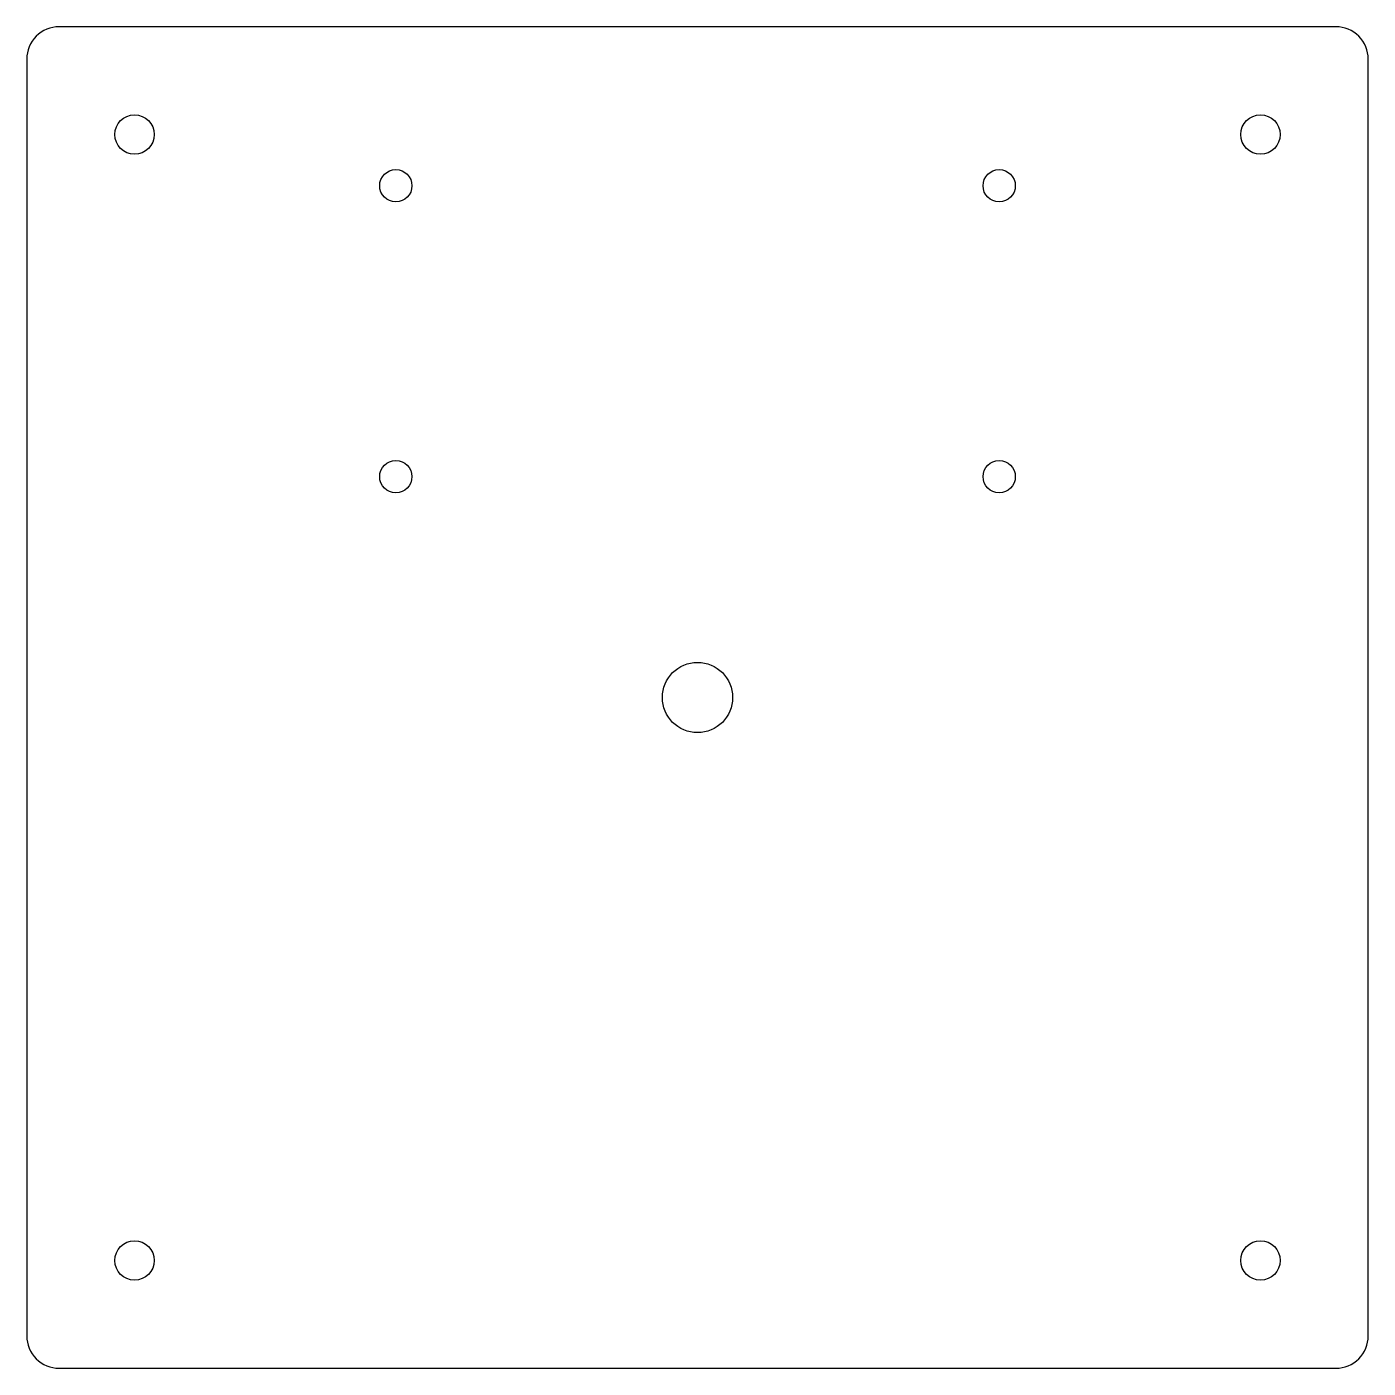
# Model space of a CAD drawing. Header units: millimetres. Extents: x 60 to 184, y -4 to 120.
import ezdxf

# ---------------------------------------------------------------- set-up
doc = ezdxf.new("R2010")
doc.units = ezdxf.units.MM
doc.layers.get('0').update_dxf_attribs({"lineweight": 25})
doc.layers.add('Actual Size', color=7, linetype='Continuous', lineweight=25)
doc.layers.add('Control Board Holes', color=7, linetype='Continuous', lineweight=25)

msp = doc.modelspace()

# ---------------------------------------------------------------- linework, layer by layer
at = {"flags": 128}
msp.add_lwpolyline([(59.75, 117.25), (59.75, -1.25, 0.414214), (62.75, -4.25), (181.25, -4.25, 0.414214), (184.25, -1.25), (184.25, 117.25, 0.414214), (181.25, 120.25), (62.75, 120.25, 0.414214), (59.75, 117.25)], format="xyb", dxfattribs=at)
at = {"layer": 'Actual Size'}
for centre, radius in [((69.75, 110.25), 1.83), ((174.25, 110.25), 1.83), ((122, 58), 3.26), ((69.75, 5.75), 1.83), ((174.25, 5.75), 1.83)]:
    msp.add_circle(centre, radius, dxfattribs=at)
at = {"layer": 'Control Board Holes'}
for centre in [(94, 105.5), (150, 105.5), (94, 78.5), (150, 78.5)]:
    msp.add_circle(centre, 1.5, dxfattribs=at)

doc.saveas('drawing.dxf')
